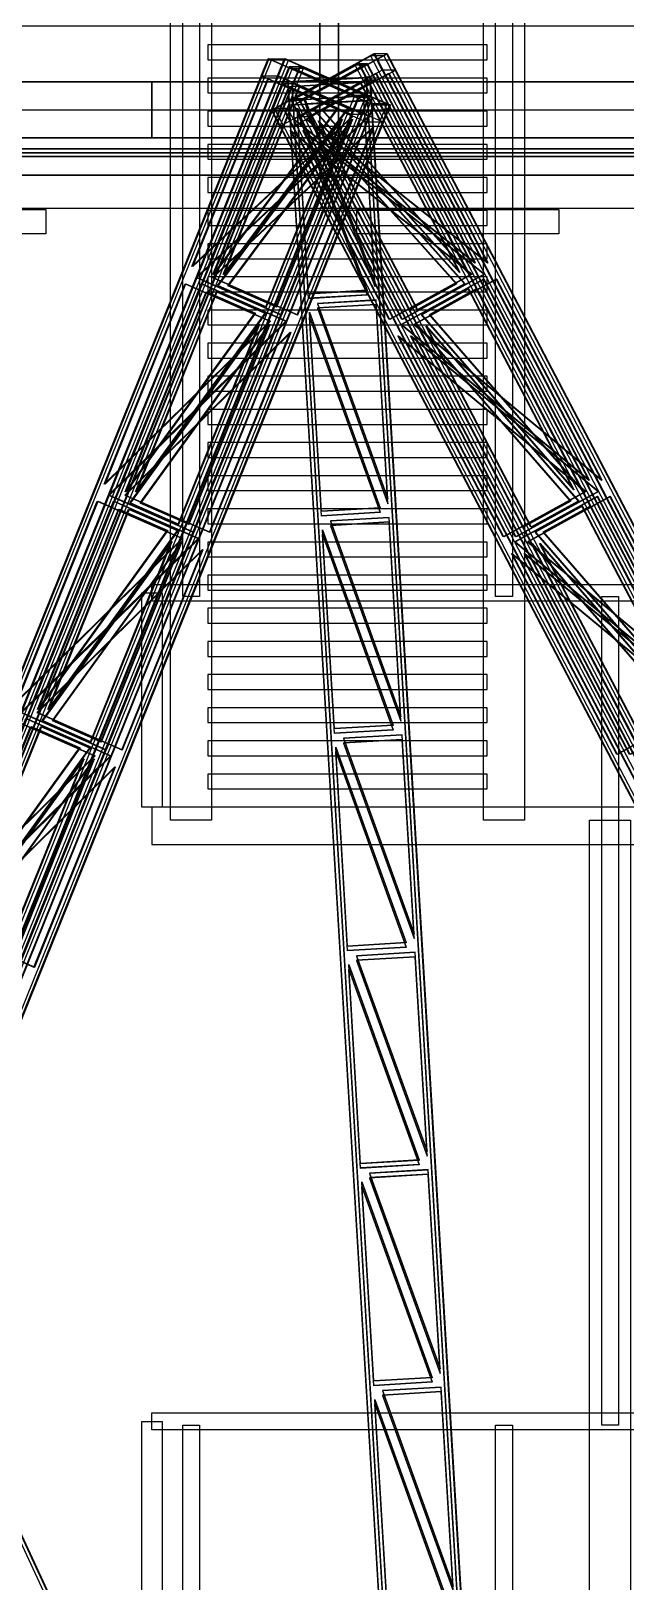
# Model space of a CAD drawing. Header units: millimetres. Extents: x -48000 to 1060615, y -2000 to 333000.
# Drawn here: x 4050 to 7240, y 111956 to 120273 of the extents above; entities that cross this region are included whole.
import ezdxf

# ---------------------------------------------------------------- set-up
doc = ezdxf.new("R2010")
doc.units = ezdxf.units.MM
for name, color, linetype, lineweight in [('D-STR-CORE', 7, 'Continuous', 25), ('D-STR-DECK', 7, 'Continuous', 25), ('D-STR-STRC', 7, 'Continuous', 25)]:
    doc.layers.add(name, color=color, linetype=linetype, lineweight=lineweight)

msp = doc.modelspace()

# ---------------------------------------------------------------- linework, layer by layer
at = {"layer": 'D-STR-CORE'}
for points in [[(4865, 117238.33), (4865, 121684.17), (4955, 121684.17), (4955, 117238.33)], [(6545, 117238.33), (6545, 121684.17), (6635, 121684.17), (6635, 117238.33)], [(4800, 116038.33), (4800, 120484.17), (5020, 120484.17), (5020, 116038.33)], [(6480, 116038.33), (6480, 120484.17), (6700, 120484.17), (6700, 116038.33)], [(5000, 120118.5), (6500, 120118.5), (6500, 120198.5), (5000, 120198.5)], [(5000, 119940.67), (6500, 119940.67), (6500, 120020.67), (5000, 120020.67)], [(5000, 119762.83), (6500, 119762.83), (6500, 119842.83), (5000, 119842.83)], [(5000, 119585), (6500, 119585), (6500, 119665), (5000, 119665)], [(5000, 119407.17), (6500, 119407.17), (6500, 119487.17), (5000, 119487.17)], [(5000, 119229.33), (6500, 119229.33), (6500, 119309.33), (5000, 119309.33)], [(5000, 119051.5), (6500, 119051.5), (6500, 119131.5), (5000, 119131.5)], [(5000, 118873.67), (6500, 118873.67), (6500, 118953.67), (5000, 118953.67)], [(5000, 118695.83), (6500, 118695.83), (6500, 118775.83), (5000, 118775.83)], [(5000, 118518), (6500, 118518), (6500, 118598), (5000, 118598)], [(5000, 118340.17), (6500, 118340.17), (6500, 118420.17), (5000, 118420.17)], [(5000, 118162.33), (6500, 118162.33), (6500, 118242.33), (5000, 118242.33)], [(5000, 117984.5), (6500, 117984.5), (6500, 118064.5), (5000, 118064.5)], [(5000, 117806.67), (6500, 117806.67), (6500, 117886.67), (5000, 117886.67)], [(5000, 117628.83), (6500, 117628.83), (6500, 117708.83), (5000, 117708.83)], [(5000, 117451), (6500, 117451), (6500, 117531), (5000, 117531)], [(4700, 117303.33), (9300, 117303.33), (9300, 117213.33), (4700, 117213.33)], [(5000, 117273.17), (6500, 117273.17), (6500, 117353.17), (5000, 117353.17)], [(4645, 116108.33), (4645, 117258.33), (4755, 117258.33), (4755, 116108.33)], [(7115, 112792.5), (7115, 117238.33), (7205, 117238.33), (7205, 112792.5)], [(5000, 117095.33), (6500, 117095.33), (6500, 117175.33), (5000, 117175.33)], [(5000, 116917.5), (6500, 116917.5), (6500, 116997.5), (5000, 116997.5)], [(5000, 116739.67), (6500, 116739.67), (6500, 116819.67), (5000, 116819.67)], [(5000, 116561.83), (6500, 116561.83), (6500, 116641.83), (5000, 116641.83)], [(5000, 116384), (6500, 116384), (6500, 116464), (5000, 116464)], [(5000, 116206.17), (6500, 116206.17), (6500, 116286.17), (5000, 116286.17)], [(4700, 115908.33), (9300, 115908.33), (9300, 116108.33), (4700, 116108.33)], [(7050, 111592.5), (7050, 116038.33), (7270, 116038.33), (7270, 111592.5)], [(4645, 111662.5), (4645, 112812.5), (4755, 112812.5), (4755, 111662.5)], [(4700, 112857.5), (9300, 112857.5), (9300, 112767.5), (4700, 112767.5)], [(4865, 108346.67), (4865, 112792.5), (4955, 112792.5), (4955, 108346.67)], [(6545, 108346.67), (6545, 112792.5), (6635, 112792.5), (6635, 108346.67)]]:
    msp.add_lwpolyline(points, close=True, dxfattribs=at)
at = {"layer": 'D-STR-DECK'}
for points in [[(-11014.65, 119500), (-11070, 120300), (11070, 120300), (11014.65, 119500)], [(-11014.65, 119500), (-11070, 120300), (11070, 120300), (11014.65, 119500)], [(-13297.5, 119700), (-13297.5, 120000), (13297.5, 120000), (13297.5, 119700)], [(-13297.5, 119700), (-13297.5, 120000), (13297.5, 120000), (13297.5, 119700)], [(-13297.5, 119700), (4700, 119700), (4700, 120000), (-13297.5, 120000)], [(4700, 119700), (9300, 119700), (9300, 120000), (4700, 120000)], [(4700, 119700), (9300, 119700), (9300, 120000), (4700, 120000)], [(-11014.65, 119500), (-11014.65, 119850), (11014.65, 119850), (11014.65, 119500)], [(-11014.65, 119500), (-11014.65, 119850), (11014.65, 119850), (11014.65, 119500)], [(-11014.65, 119320), (-11014.65, 119500), (11014.65, 119500), (11014.65, 119320)], [(-11014.65, 119320), (-11014.65, 119500), (11014.65, 119500), (11014.65, 119320)], [(3479.57, 119315), (4130.49, 119315), (4130.49, 119185), (3479.57, 119185)], [(3479.57, 119315), (4130.49, 119315), (4130.49, 119185), (3479.57, 119185)], [(5799.28, 119315), (6884.16, 119315), (6884.16, 119185), (5799.28, 119185)], [(5799.28, 119315), (6884.16, 119315), (6884.16, 119185), (5799.28, 119185)]]:
    msp.add_lwpolyline(points, close=True, dxfattribs=at)
at = {"layer": 'D-STR-STRC'}
for points in [[(-11303.43, 120400), (-11303.43, 119600), (11303.43, 119600), (11303.43, 120400)], [(11303.43, 120400), (11303.43, 119600), (-11303.43, 119600), (-11303.43, 120400)], [(3795.31, 120360), (3795.31, 119640), (5601.71, 119640), (5601.71, 120360)], [(5601.71, 120360), (5601.71, 119640), (3795.31, 119640), (3795.31, 120360)], [(5601.71, 120400), (5601.71, 120400), (5601.71, 119600), (5601.71, 119600)], [(5601.71, 120400), (5601.71, 120400), (5601.71, 119600), (5601.71, 119600)], [(5701.71, 120400), (5701.71, 120400), (5701.71, 119600), (5701.71, 119600)], [(5701.71, 120400), (5701.71, 120400), (5701.71, 119600), (5701.71, 119600)], [(5701.71, 120360), (5701.71, 119640), (7508.12, 119640), (7508.12, 120360)], [(7508.12, 120360), (7508.12, 119640), (5701.71, 119640), (5701.71, 120360)], [(-328.28, 106124.21), (237.08, 105875.79), (5888.79, 119875.79), (5323.43, 120124.21)], [(-323.72, 106124.21), (241.64, 105875.79), (5893.35, 119875.79), (5327.99, 120124.21)], [(6807.44, 106138.24), (6248.66, 105861.76), (-243.31, 119861.76), (315.48, 120138.24)], [(-241.64, 106124.21), (323.72, 105875.79), (5975.44, 119875.79), (5410.08, 120124.21)], [(6811.45, 106138.24), (6252.67, 105861.76), (-239.3, 119861.76), (319.49, 120138.24)], [(-237.08, 106124.21), (328.28, 105875.79), (5980, 119875.79), (5414.64, 120124.21)], [(5323.43, 120124.21), (5414.64, 120124.21), (5432.3, 120116.44), (5341.1, 120116.44)], [(5323.43, 120124.21), (5414.64, 120124.21), (5980, 119875.79), (5888.79, 119875.79)], [(13222.94, 106151.46), (12673.42, 105848.54), (5341.21, 119848.54), (5890.73, 120151.46)], [(5962.22, 120151.46), (5890.73, 120151.46), (5341.21, 119848.54), (5412.7, 119848.54)], [(13226.52, 106151.46), (12676.99, 105848.54), (5344.78, 119848.54), (5894.31, 120151.46)], [(13290.86, 106151.46), (12741.33, 105848.54), (5409.12, 119848.54), (5958.65, 120151.46)], [(13294.43, 106151.46), (12744.91, 105848.54), (5412.7, 119848.54), (5962.22, 120151.46)], [(5962.22, 120151.46), (5890.73, 120151.46), (5873.56, 120141.99), (5945.05, 120141.99)], [(-215.43, 106081.51), (155.58, 105918.49), (5807.3, 119918.49), (5436.28, 120081.51)], [(-210.87, 106081.51), (160.14, 105918.49), (5811.86, 119918.49), (5440.84, 120081.51)], [(-160.14, 106081.51), (210.87, 105918.49), (5862.59, 119918.49), (5491.57, 120081.51)], [(-155.58, 106081.51), (215.43, 105918.49), (5867.15, 119918.49), (5496.13, 120081.51)], [(5286.23, 120032.05), (5377.43, 120032.05), (5942.79, 119783.63), (5851.59, 119783.63)], [(6008.36, 120063.37), (5936.87, 120063.37), (5387.34, 119760.45), (5458.83, 119760.45)], [(6711.57, 106026.1), (6272.35, 106000.12), (5432.1, 120000.12), (5871.33, 120026.1)], [(5871.33, 120026.1), (5871.33, 119999.88), (5432.1, 119973.9), (5432.1, 120000.12)], [(6711.57, 106026.1), (6272.35, 106000.12), (5432.1, 120000.12), (5871.33, 120026.1)], [(5871.33, 119999.88), (5871.33, 120026.1), (5432.1, 120000.12), (5432.1, 119973.9)], [(6711.57, 106024.2), (6272.35, 105998.21), (5432.1, 119998.21), (5871.33, 120024.2)], [(6711.57, 106024.2), (6272.35, 105998.21), (5432.1, 119998.21), (5871.33, 120024.2)], [(5496.13, 120081.51), (5436.28, 120081.51), (5453.95, 120073.75), (5513.8, 120073.75)], [(5496.13, 120081.51), (5436.28, 120081.51), (5807.3, 119918.49), (5867.15, 119918.49)], [(13140.78, 106099.4), (12780.16, 105900.6), (5447.94, 119900.6), (5808.57, 120099.4)], [(5808.57, 120099.4), (5855.48, 120099.4), (5494.86, 119900.6), (5447.94, 119900.6)], [(13144.35, 106099.4), (12783.73, 105900.6), (5451.52, 119900.6), (5812.14, 120099.4)], [(6433.96, 119029.73), (5902.52, 120044.44), (5460.33, 119800.68)], [(6437.53, 119029.73), (5906.1, 120044.44), (5463.9, 119800.68)], [(13184.12, 106099.4), (12823.49, 105900.6), (5491.28, 119900.6), (5851.91, 120099.4)], [(13187.69, 106099.4), (12827.07, 105900.6), (5494.86, 119900.6), (5855.48, 120099.4)], [(6501.87, 119029.73), (5970.44, 120044.44), (5528.24, 119800.68)], [(6505.45, 119029.73), (5974.01, 120044.44), (5531.82, 119800.68)], [(5808.57, 120099.4), (5855.48, 120099.4), (5838.31, 120089.93), (5791.4, 120089.93)], [(5871.33, 120026.1), (5871.33, 119999.88), (5851.36, 119998.7), (5851.36, 120024.92)], [(5871.33, 119999.88), (5871.33, 120026.1), (5851.36, 120024.92), (5851.36, 119998.7)], [(4914.76, 119008.83), (5321.56, 120016.52), (5776.5, 119816.63)], [(4919.33, 119008.83), (5326.12, 120016.52), (5781.06, 119816.63)], [(5001.41, 119008.83), (5408.21, 120016.52), (5863.14, 119816.63)], [(5005.97, 119008.83), (5412.77, 120016.52), (5867.71, 119816.63)], [(5027.61, 118966.13), (5434.41, 119973.82), (5695.01, 119859.32)], [(5032.17, 118966.13), (5438.97, 119973.82), (5699.57, 119859.32)], [(5082.9, 118966.13), (5489.7, 119973.82), (5750.3, 119859.32)], [(5087.46, 118966.13), (5494.26, 119973.82), (5754.86, 119859.32)], [(5458.93, 119989.35), (5399.08, 119989.35), (5770.09, 119826.33), (5829.95, 119826.33)], [(6711.57, 106001.79), (6272.35, 105975.8), (5432.1, 119975.8), (5871.33, 120001.79)], [(6711.57, 106001.79), (6272.35, 105975.8), (5432.1, 119975.8), (5871.33, 120001.79)], [(5452.07, 120001.3), (5452.07, 119975.08), (5432.1, 119973.9), (5432.1, 120000.12)], [(5452.07, 119975.08), (5452.07, 120001.3), (5432.1, 120000.12), (5432.1, 119973.9)], [(6711.57, 105999.88), (6272.35, 105973.9), (5432.1, 119973.9), (5871.33, 119999.88)], [(6711.57, 105999.88), (6272.35, 105973.9), (5432.1, 119973.9), (5871.33, 119999.88)], [(5854.71, 120011.31), (5901.62, 120011.31), (5540.99, 119812.51), (5494.08, 119812.51)], [(6351.79, 118977.66), (5820.36, 119992.37), (5567.06, 119852.75)], [(6355.37, 118977.66), (5823.93, 119992.37), (5570.64, 119852.75)], [(6395.13, 118977.66), (5863.7, 119992.37), (5610.4, 119852.75)], [(6398.71, 118977.66), (5867.27, 119992.37), (5613.98, 119852.75)], [(5429.87, 119858.01), (5358.38, 119858.01), (5341.21, 119848.54), (5412.7, 119848.54)], [(5877.27, 119926.99), (5877.27, 119900.77), (5438.05, 119874.79), (5438.05, 119901.01)], [(5877.27, 119900.77), (5877.27, 119926.99), (5438.05, 119901.01), (5438.05, 119874.79)], [(5465.12, 119910.07), (5512.03, 119910.07), (5494.86, 119900.6), (5447.94, 119900.6)], [(5854.86, 118881.67), (5540.42, 118863.07), (5480.66, 119858.77)], [(5854.86, 118881.67), (5540.42, 118863.07), (5480.66, 119858.77)], [(5854.86, 118879.77), (5540.42, 118861.16), (5480.66, 119856.86)], [(5854.86, 118879.77), (5540.42, 118861.16), (5480.66, 119856.86)], [(5897.1, 118928.93), (5837.34, 119924.63), (5522.9, 119906.03)], [(5897.1, 118928.93), (5837.34, 119924.63), (5522.9, 119906.03)], [(5897.1, 118927.02), (5837.34, 119922.72), (5522.9, 119904.12)], [(5897.1, 118927.02), (5837.34, 119922.72), (5522.9, 119904.12)], [(5897.1, 118904.62), (5837.34, 119900.32), (5522.9, 119881.71)], [(5897.1, 118904.62), (5837.34, 119900.32), (5522.9, 119881.71)], [(5897.1, 118902.71), (5837.34, 119898.41), (5522.9, 119879.81)], [(5897.1, 118902.71), (5837.34, 119898.41), (5522.9, 119879.81)], [(5849.48, 119926.25), (5789.63, 119926.25), (5807.3, 119918.49), (5867.15, 119918.49)], [(5871.13, 119883.56), (5962.33, 119883.56), (5980, 119875.79), (5888.79, 119875.79)], [(5050.62, 118907.2), (5311.22, 118792.69), (5718.02, 119800.38)], [(5055.18, 118907.2), (5315.78, 118792.69), (5722.58, 119800.38)], [(5105.91, 118907.2), (5366.51, 118792.69), (5773.31, 119800.38)], [(5110.47, 118907.2), (5371.07, 118792.69), (5777.87, 119800.38)], [(5854.86, 118857.36), (5540.42, 118838.76), (5480.66, 119834.45)], [(5854.86, 118857.36), (5540.42, 118838.76), (5480.66, 119834.45)], [(5854.86, 118855.45), (5540.42, 118836.85), (5480.66, 119832.55)], [(5854.86, 118855.45), (5540.42, 118836.85), (5480.66, 119832.55)], [(6333.92, 118916.72), (6080.62, 118777.09), (5549.19, 119791.81)], [(6337.49, 118916.72), (6084.2, 118777.09), (5552.76, 119791.81)], [(6377.26, 118916.72), (6123.96, 118777.09), (5592.53, 119791.81)], [(6380.83, 118916.72), (6127.53, 118777.09), (5596.1, 119791.81)], [(4937.77, 118949.89), (5392.71, 118750), (5799.51, 119757.69)], [(4942.33, 118949.89), (5397.27, 118750), (5804.07, 119757.69)], [(5024.42, 118949.89), (5479.36, 118750), (5886.15, 119757.69)], [(5028.98, 118949.89), (5483.92, 118750), (5890.72, 119757.69)], [(6416.08, 118968.79), (5973.88, 118725.03), (5442.45, 119739.74)], [(6419.65, 118968.79), (5977.46, 118725.03), (5446.02, 119739.74)], [(6483.99, 118968.79), (6041.8, 118725.03), (5510.36, 119739.74)], [(6487.57, 118968.79), (6045.37, 118725.03), (5513.94, 119739.74)], [(7044.97, 117863.06), (6480.09, 118941.64), (6037.9, 118697.88)], [(7048.55, 117863.06), (6483.67, 118941.64), (6041.47, 118697.88)], [(7112.89, 117863.06), (6548.01, 118941.64), (6105.81, 118697.88)], [(7116.46, 117863.06), (6551.58, 118941.64), (6109.39, 118697.88)], [(4443.79, 117842.16), (4877.56, 118916.67), (5332.5, 118716.78)], [(4448.35, 117842.16), (4882.12, 118916.67), (5337.06, 118716.78)], [(4530.43, 117842.16), (4964.2, 118916.67), (5419.14, 118716.78)], [(4534.99, 117842.16), (4968.76, 118916.67), (5423.7, 118716.78)], [(4556.64, 117799.47), (4990.41, 118873.97), (5251, 118759.47)], [(4561.2, 117799.47), (4994.97, 118873.97), (5255.56, 118759.47)], [(4611.93, 117799.47), (5045.7, 118873.97), (5306.3, 118759.47)], [(4616.49, 117799.47), (5050.26, 118873.97), (5310.86, 118759.47)], [(6962.81, 117810.99), (6397.93, 118889.57), (6144.63, 118749.94)], [(6966.39, 117810.99), (6401.5, 118889.57), (6148.21, 118749.94)], [(7006.15, 117810.99), (6441.27, 118889.57), (6187.97, 118749.94)], [(7009.73, 117810.99), (6444.84, 118889.57), (6191.55, 118749.94)], [(5967.12, 117762.26), (5903.05, 118829.82), (5588.61, 118811.21)], [(5967.12, 117762.26), (5903.05, 118829.82), (5588.61, 118811.21)], [(5967.12, 117760.36), (5903.05, 118827.91), (5588.61, 118809.31)], [(5967.12, 117760.36), (5903.05, 118827.91), (5588.61, 118809.31)], [(5967.12, 117737.95), (5903.05, 118805.51), (5588.61, 118786.9)], [(5967.12, 117737.95), (5903.05, 118805.51), (5588.61, 118786.9)], [(5967.12, 117736.04), (5903.05, 118803.6), (5588.61, 118784.99)], [(5967.12, 117736.04), (5903.05, 118803.6), (5588.61, 118784.99)], [(4579.65, 117740.53), (4840.24, 117626.03), (5274.01, 118700.53)], [(4584.21, 117740.53), (4844.8, 117626.03), (5278.57, 118700.53)], [(4634.94, 117740.53), (4895.53, 117626.03), (5329.31, 118700.53)], [(4639.5, 117740.53), (4900.09, 117626.03), (5333.87, 118700.53)], [(5924.88, 117715.01), (5610.44, 117696.4), (5546.37, 118763.96)], [(5924.88, 117715.01), (5610.44, 117696.4), (5546.37, 118763.96)], [(5924.88, 117713.1), (5610.44, 117694.49), (5546.37, 118762.05)], [(5924.88, 117713.1), (5610.44, 117694.49), (5546.37, 118762.05)], [(5924.88, 117690.69), (5610.44, 117672.09), (5546.37, 118739.64)], [(5924.88, 117690.69), (5610.44, 117672.09), (5546.37, 118739.64)], [(5924.88, 117688.79), (5610.44, 117670.18), (5546.37, 118737.74)], [(5924.88, 117688.79), (5610.44, 117670.18), (5546.37, 118737.74)], [(6944.93, 117750.06), (6691.64, 117610.43), (6126.76, 118689.01)], [(6948.51, 117750.06), (6695.21, 117610.43), (6130.33, 118689.01)], [(6988.27, 117750.06), (6734.98, 117610.43), (6170.1, 118689.01)], [(6991.85, 117750.06), (6738.55, 117610.43), (6173.67, 118689.01)], [(4466.8, 117783.22), (4921.74, 117583.33), (5355.51, 118657.84)], [(4471.36, 117783.22), (4926.3, 117583.33), (5360.07, 118657.84)], [(4553.44, 117783.22), (5008.38, 117583.33), (5442.15, 118657.84)], [(4558, 117783.22), (5012.94, 117583.33), (5446.71, 118657.84)], [(7027.1, 117802.12), (6584.9, 117558.36), (6020.02, 118636.94)], [(7030.67, 117802.12), (6588.48, 117558.36), (6023.59, 118636.94)], [(7095.01, 117802.12), (6652.82, 117558.36), (6087.93, 118636.94)], [(7098.59, 117802.12), (6656.39, 117558.36), (6091.51, 118636.94)], [(7655.99, 116696.39), (7091.11, 117774.97), (6648.91, 117531.21)], [(7659.57, 116696.39), (7094.68, 117774.97), (6652.49, 117531.21)], [(7723.91, 116696.39), (7159.02, 117774.97), (6716.83, 117531.21)], [(7727.48, 116696.39), (7162.6, 117774.97), (6720.4, 117531.21)], [(3972.81, 116675.5), (4406.58, 117750), (4861.52, 117550.11)], [(3977.37, 116675.5), (4411.14, 117750), (4866.08, 117550.11)], [(4059.46, 116675.5), (4493.23, 117750), (4948.17, 117550.11)], [(4064.02, 116675.5), (4497.79, 117750), (4952.73, 117550.11)], [(4085.66, 116632.8), (4519.43, 117707.31), (4780.03, 117592.8)], [(4090.22, 116632.8), (4523.99, 117707.31), (4784.59, 117592.8)], [(4140.95, 116632.8), (4574.72, 117707.31), (4835.32, 117592.8)], [(4145.51, 116632.8), (4579.28, 117707.31), (4839.88, 117592.8)], [(7573.83, 116644.33), (7008.95, 117722.91), (6755.65, 117583.28)], [(7577.4, 116644.33), (7012.52, 117722.91), (6759.23, 117583.28)], [(7617.17, 116644.33), (7052.29, 117722.91), (6798.99, 117583.28)], [(7620.74, 116644.33), (7055.86, 117722.91), (6802.57, 117583.28)], [(6037.15, 116595.6), (5973.07, 117663.15), (5658.63, 117644.55)], [(6037.15, 116595.6), (5973.07, 117663.15), (5658.63, 117644.55)], [(6037.15, 116593.69), (5973.07, 117661.24), (5658.63, 117642.64)], [(6037.15, 116593.69), (5973.07, 117661.24), (5658.63, 117642.64)], [(6037.15, 116571.28), (5973.07, 117638.84), (5658.63, 117620.23)], [(6037.15, 116571.28), (5973.07, 117638.84), (5658.63, 117620.23)], [(6037.15, 116569.38), (5973.07, 117636.93), (5658.63, 117618.33)], [(6037.15, 116569.38), (5973.07, 117636.93), (5658.63, 117618.33)], [(4108.67, 116573.86), (4369.27, 116459.36), (4803.04, 117533.87)], [(4113.23, 116573.86), (4373.83, 116459.36), (4807.6, 117533.87)], [(4163.96, 116573.86), (4424.56, 116459.36), (4858.33, 117533.87)], [(4168.52, 116573.86), (4429.12, 116459.36), (4862.89, 117533.87)], [(5994.9, 116548.34), (5680.46, 116529.73), (5616.39, 117597.29)], [(5994.9, 116548.34), (5680.46, 116529.73), (5616.39, 117597.29)], [(5994.9, 116546.43), (5680.46, 116527.83), (5616.39, 117595.38)], [(5994.9, 116546.43), (5680.46, 116527.83), (5616.39, 117595.38)], [(5994.9, 116524.03), (5680.46, 116505.42), (5616.39, 117572.98)], [(5994.9, 116524.03), (5680.46, 116505.42), (5616.39, 117572.98)], [(5994.9, 116522.12), (5680.46, 116503.51), (5616.39, 117571.07)], [(5994.9, 116522.12), (5680.46, 116503.51), (5616.39, 117571.07)], [(3995.82, 116616.56), (4450.76, 116416.66), (4884.53, 117491.17)], [(4000.38, 116616.56), (4455.32, 116416.66), (4889.09, 117491.17)], [(4082.47, 116616.56), (4537.4, 116416.66), (4971.18, 117491.17)], [(4087.03, 116616.56), (4541.96, 116416.66), (4975.74, 117491.17)], [(7638.11, 116635.45), (7195.92, 116391.7), (6631.04, 117470.27)], [(7641.69, 116635.45), (7199.49, 116391.7), (6634.61, 117470.27)], [(7706.03, 116635.45), (7263.83, 116391.7), (6698.95, 117470.27)], [(7709.6, 116635.45), (7267.41, 116391.7), (6702.52, 117470.27)], [(7555.95, 116583.39), (7302.66, 116443.76), (6737.77, 117522.34)], [(7559.53, 116583.39), (7306.23, 116443.76), (6741.35, 117522.34)], [(7599.29, 116583.39), (7346, 116443.76), (6781.11, 117522.34)], [(7602.87, 116583.39), (7349.57, 116443.76), (6784.69, 117522.34)], [(3501.84, 115508.83), (3935.61, 116583.34), (4390.55, 116383.44)], [(3506.4, 115508.83), (3940.17, 116583.34), (4395.11, 116383.44)], [(3588.48, 115508.83), (4022.25, 116583.34), (4477.19, 116383.44)], [(3593.04, 115508.83), (4026.81, 116583.34), (4481.75, 116383.44)], [(3614.68, 115466.13), (4048.45, 116540.64), (4309.05, 116426.14)], [(3619.24, 115466.13), (4053.02, 116540.64), (4313.61, 116426.14)], [(3669.98, 115466.13), (4103.75, 116540.64), (4364.34, 116426.14)], [(3674.54, 115466.13), (4108.31, 116540.64), (4368.9, 116426.14)], [(6107.17, 115428.93), (6043.09, 116496.49), (5728.65, 116477.88)], [(6107.17, 115428.93), (6043.09, 116496.49), (5728.65, 116477.88)], [(6107.17, 115427.02), (6043.09, 116494.58), (5728.65, 116475.97)], [(6107.17, 115427.02), (6043.09, 116494.58), (5728.65, 116475.97)], [(6107.17, 115404.62), (6043.09, 116472.17), (5728.65, 116453.57)], [(6107.17, 115404.62), (6043.09, 116472.17), (5728.65, 116453.57)], [(6107.17, 115402.71), (6043.09, 116470.27), (5728.65, 116451.66)], [(6107.17, 115402.71), (6043.09, 116470.27), (5728.65, 116451.66)], [(3637.69, 115407.2), (3898.29, 115292.69), (4332.06, 116367.2)], [(3642.25, 115407.2), (3902.85, 115292.69), (4336.62, 116367.2)], [(3692.98, 115407.2), (3953.58, 115292.69), (4387.35, 116367.2)], [(3697.55, 115407.2), (3958.14, 115292.69), (4391.91, 116367.2)], [(6064.92, 115381.67), (5750.48, 115363.07), (5686.41, 116430.62)], [(6064.92, 115381.67), (5750.48, 115363.07), (5686.41, 116430.62)], [(6064.92, 115379.77), (5750.48, 115361.16), (5686.41, 116428.72)], [(6064.92, 115379.77), (5750.48, 115361.16), (5686.41, 116428.72)], [(6064.92, 115357.36), (5750.48, 115338.76), (5686.41, 116406.31)], [(6064.92, 115357.36), (5750.48, 115338.76), (5686.41, 116406.31)], [(6064.92, 115355.45), (5750.48, 115336.85), (5686.41, 116404.4)], [(6064.92, 115355.45), (5750.48, 115336.85), (5686.41, 116404.4)], [(3524.85, 115449.89), (3979.78, 115250), (4413.56, 116324.5)], [(3529.41, 115449.89), (3984.34, 115250), (4418.12, 116324.5)], [(3611.49, 115449.89), (4066.43, 115250), (4500.2, 116324.5)], [(3616.05, 115449.89), (4070.99, 115250), (4504.76, 116324.5)], [(6177.19, 114262.26), (6113.11, 115329.82), (5798.67, 115311.21)], [(6177.19, 114262.26), (6113.11, 115329.82), (5798.67, 115311.21)], [(6177.19, 114260.36), (6113.11, 115327.91), (5798.67, 115309.31)], [(6177.19, 114260.36), (6113.11, 115327.91), (5798.67, 115309.31)], [(6177.19, 114237.95), (6113.11, 115305.51), (5798.67, 115286.9)], [(6177.19, 114237.95), (6113.11, 115305.51), (5798.67, 115286.9)], [(6177.19, 114236.04), (6113.11, 115303.6), (5798.67, 115284.99)], [(6177.19, 114236.04), (6113.11, 115303.6), (5798.67, 115284.99)], [(6134.94, 114215.01), (5820.5, 114196.4), (5756.43, 115263.96)], [(6134.94, 114215.01), (5820.5, 114196.4), (5756.43, 115263.96)], [(6134.94, 114213.1), (5820.5, 114194.49), (5756.43, 115262.05)], [(6134.94, 114213.1), (5820.5, 114194.49), (5756.43, 115262.05)], [(6134.94, 114190.69), (5820.5, 114172.09), (5756.43, 115239.64)], [(6134.94, 114190.69), (5820.5, 114172.09), (5756.43, 115239.64)], [(6134.94, 114188.79), (5820.5, 114170.18), (5756.43, 115237.74)], [(6134.94, 114188.79), (5820.5, 114170.18), (5756.43, 115237.74)], [(6247.21, 113095.6), (6183.13, 114163.15), (5868.69, 114144.55)], [(6247.21, 113095.6), (6183.13, 114163.15), (5868.69, 114144.55)], [(6247.21, 113093.69), (6183.13, 114161.24), (5868.69, 114142.64)], [(6247.21, 113093.69), (6183.13, 114161.24), (5868.69, 114142.64)], [(6247.21, 113071.28), (6183.13, 114138.84), (5868.69, 114120.23)], [(6247.21, 113071.28), (6183.13, 114138.84), (5868.69, 114120.23)], [(6247.21, 113069.38), (6183.13, 114136.93), (5868.69, 114118.33)], [(6247.21, 113069.38), (6183.13, 114136.93), (5868.69, 114118.33)], [(6204.96, 113048.34), (5890.52, 113029.73), (5826.45, 114097.29)], [(6204.96, 113048.34), (5890.52, 113029.73), (5826.45, 114097.29)], [(6204.96, 113046.43), (5890.52, 113027.83), (5826.45, 114095.38)], [(6204.96, 113046.43), (5890.52, 113027.83), (5826.45, 114095.38)], [(6204.96, 113024.03), (5890.52, 113005.42), (5826.45, 114072.98)], [(6204.96, 113024.03), (5890.52, 113005.42), (5826.45, 114072.98)], [(6204.96, 113022.12), (5890.52, 113003.51), (5826.45, 114071.07)], [(6204.96, 113022.12), (5890.52, 113003.51), (5826.45, 114071.07)], [(6317.23, 111928.93), (6253.16, 112996.49), (5938.71, 112977.88)], [(6317.23, 111928.93), (6253.16, 112996.49), (5938.71, 112977.88)], [(6317.23, 111927.02), (6253.16, 112994.58), (5938.71, 112975.97)], [(6317.23, 111927.02), (6253.16, 112994.58), (5938.71, 112975.97)], [(6317.23, 111904.62), (6253.16, 112972.17), (5938.71, 112953.57)], [(6317.23, 111904.62), (6253.16, 112972.17), (5938.71, 112953.57)], [(6317.23, 111902.71), (6253.16, 112970.27), (5938.71, 112951.66)], [(6317.23, 111902.71), (6253.16, 112970.27), (5938.71, 112951.66)], [(6274.98, 111881.67), (5960.54, 111863.07), (5896.47, 112930.62)], [(6274.98, 111881.67), (5960.54, 111863.07), (5896.47, 112930.62)], [(6274.98, 111879.77), (5960.54, 111861.16), (5896.47, 112928.72)], [(6274.98, 111879.77), (5960.54, 111861.16), (5896.47, 112928.72)], [(6274.98, 111857.36), (5960.54, 111838.76), (5896.47, 112906.31)], [(6274.98, 111857.36), (5960.54, 111838.76), (5896.47, 112906.31)], [(6274.98, 111855.45), (5960.54, 111836.85), (5896.47, 112904.4)], [(6274.98, 111855.45), (5960.54, 111836.85), (5896.47, 112904.4)]]:
    msp.add_lwpolyline(points, close=True, dxfattribs=at)
for points in [[(-328.28, 106124.21), (5323.43, 120124.21)], [(-310.61, 106116.44), (5341.1, 120116.44)], [(-237.08, 106124.21), (5414.64, 120124.21)], [(-219.41, 106116.44), (5432.3, 120116.44)], [(6793.99, 106129.6), (302.03, 120129.6)], [(6811.45, 106138.24), (319.49, 120138.24)], [(5286.23, 120032.05), (5323.43, 120124.21)], [(5377.43, 120032.05), (5414.64, 120124.21)], [(13205.77, 106141.99), (5873.56, 120141.99)], [(13222.94, 106151.46), (5890.73, 120151.46)], [(5936.87, 120063.37), (5890.73, 120151.46)], [(13277.26, 106141.99), (5945.05, 120141.99)], [(13294.43, 106151.46), (5962.22, 120151.46)], [(6008.36, 120063.37), (5962.22, 120151.46)], [(-215.43, 106081.51), (5436.28, 120081.51)], [(-197.77, 106073.75), (5453.95, 120073.75)], [(-155.58, 106081.51), (5496.13, 120081.51)], [(-137.92, 106073.75), (5513.8, 120073.75)], [(5399.08, 119989.35), (5436.28, 120081.51)], [(5458.93, 119989.35), (5496.13, 120081.51)], [(13123.61, 106089.93), (5791.4, 120089.93)], [(13140.78, 106099.4), (5808.57, 120099.4)], [(5854.71, 120011.31), (5808.57, 120099.4)], [(13170.52, 106089.93), (5838.31, 120089.93)], [(6691.61, 106024.92), (5851.36, 120024.92)], [(6691.61, 106024.92), (5851.36, 120024.92)], [(13187.69, 106099.4), (5855.48, 120099.4)], [(5901.62, 120011.31), (5855.48, 120099.4)], [(6711.57, 106026.1), (5871.33, 120026.1)], [(5877.27, 119926.99), (5871.33, 120026.1)], [(6711.57, 106026.1), (5871.33, 120026.1)], [(5877.27, 119926.99), (5871.33, 120026.1)], [(6272.35, 106000.12), (5432.1, 120000.12)], [(5438.05, 119901.01), (5432.1, 120000.12)], [(6272.35, 106000.12), (5432.1, 120000.12)], [(5438.05, 119901.01), (5432.1, 120000.12)], [(6272.35, 105973.9), (5432.1, 119973.9)], [(5438.05, 119874.79), (5432.1, 119973.9)], [(6272.35, 105973.9), (5432.1, 119973.9)], [(5438.05, 119874.79), (5432.1, 119973.9)], [(6292.32, 106001.3), (5452.07, 120001.3)], [(6292.32, 106001.3), (5452.07, 120001.3)], [(6292.32, 105975.08), (5452.07, 119975.08)], [(6292.32, 105975.08), (5452.07, 119975.08)], [(6691.61, 105998.7), (5851.36, 119998.7)], [(6691.61, 105998.7), (5851.36, 119998.7)], [(6711.57, 105999.88), (5871.33, 119999.88)], [(5877.27, 119900.77), (5871.33, 119999.88)], [(6711.57, 105999.88), (5871.33, 119999.88)], [(5877.27, 119900.77), (5871.33, 119999.88)], [(137.92, 105926.25), (5789.63, 119926.25)], [(155.58, 105918.49), (5807.3, 119918.49)], [(197.77, 105926.25), (5849.48, 119926.25)], [(215.43, 105918.49), (5867.15, 119918.49)], [(219.41, 105883.56), (5871.13, 119883.56)], [(237.08, 105875.79), (5888.79, 119875.79)], [(310.61, 105883.56), (5962.33, 119883.56)], [(328.28, 105875.79), (5980, 119875.79)], [(12690.59, 105858.01), (5358.38, 119858.01)], [(12762.08, 105858.01), (5429.87, 119858.01)], [(12780.16, 105900.6), (5447.94, 119900.6)], [(5494.08, 119812.51), (5447.94, 119900.6)], [(12797.33, 105910.07), (5465.12, 119910.07)], [(12827.07, 105900.6), (5494.86, 119900.6)], [(5540.99, 119812.51), (5494.86, 119900.6)], [(12844.24, 105910.07), (5512.03, 119910.07)], [(5770.09, 119826.33), (5807.3, 119918.49)], [(5829.95, 119826.33), (5867.15, 119918.49)], [(5851.59, 119783.63), (5888.79, 119875.79)], [(5942.79, 119783.63), (5980, 119875.79)], [(12673.42, 105848.54), (5341.21, 119848.54)], [(5387.34, 119760.45), (5341.21, 119848.54)], [(12744.91, 105848.54), (5412.7, 119848.54)], [(5458.83, 119760.45), (5412.7, 119848.54)], [(-11303.43, 119620), (11303.43, 119620)], [(11303.43, 119620), (-11303.43, 119620)], [(-11303.43, 119600), (11303.43, 119600)], [(11303.43, 119600), (-11303.43, 119600)], [(5601.71, 119600), (5701.71, 119600)], [(5701.71, 119600), (5601.71, 119600)]]:
    msp.add_lwpolyline(points, dxfattribs=at)

doc.saveas('drawing.dxf')
